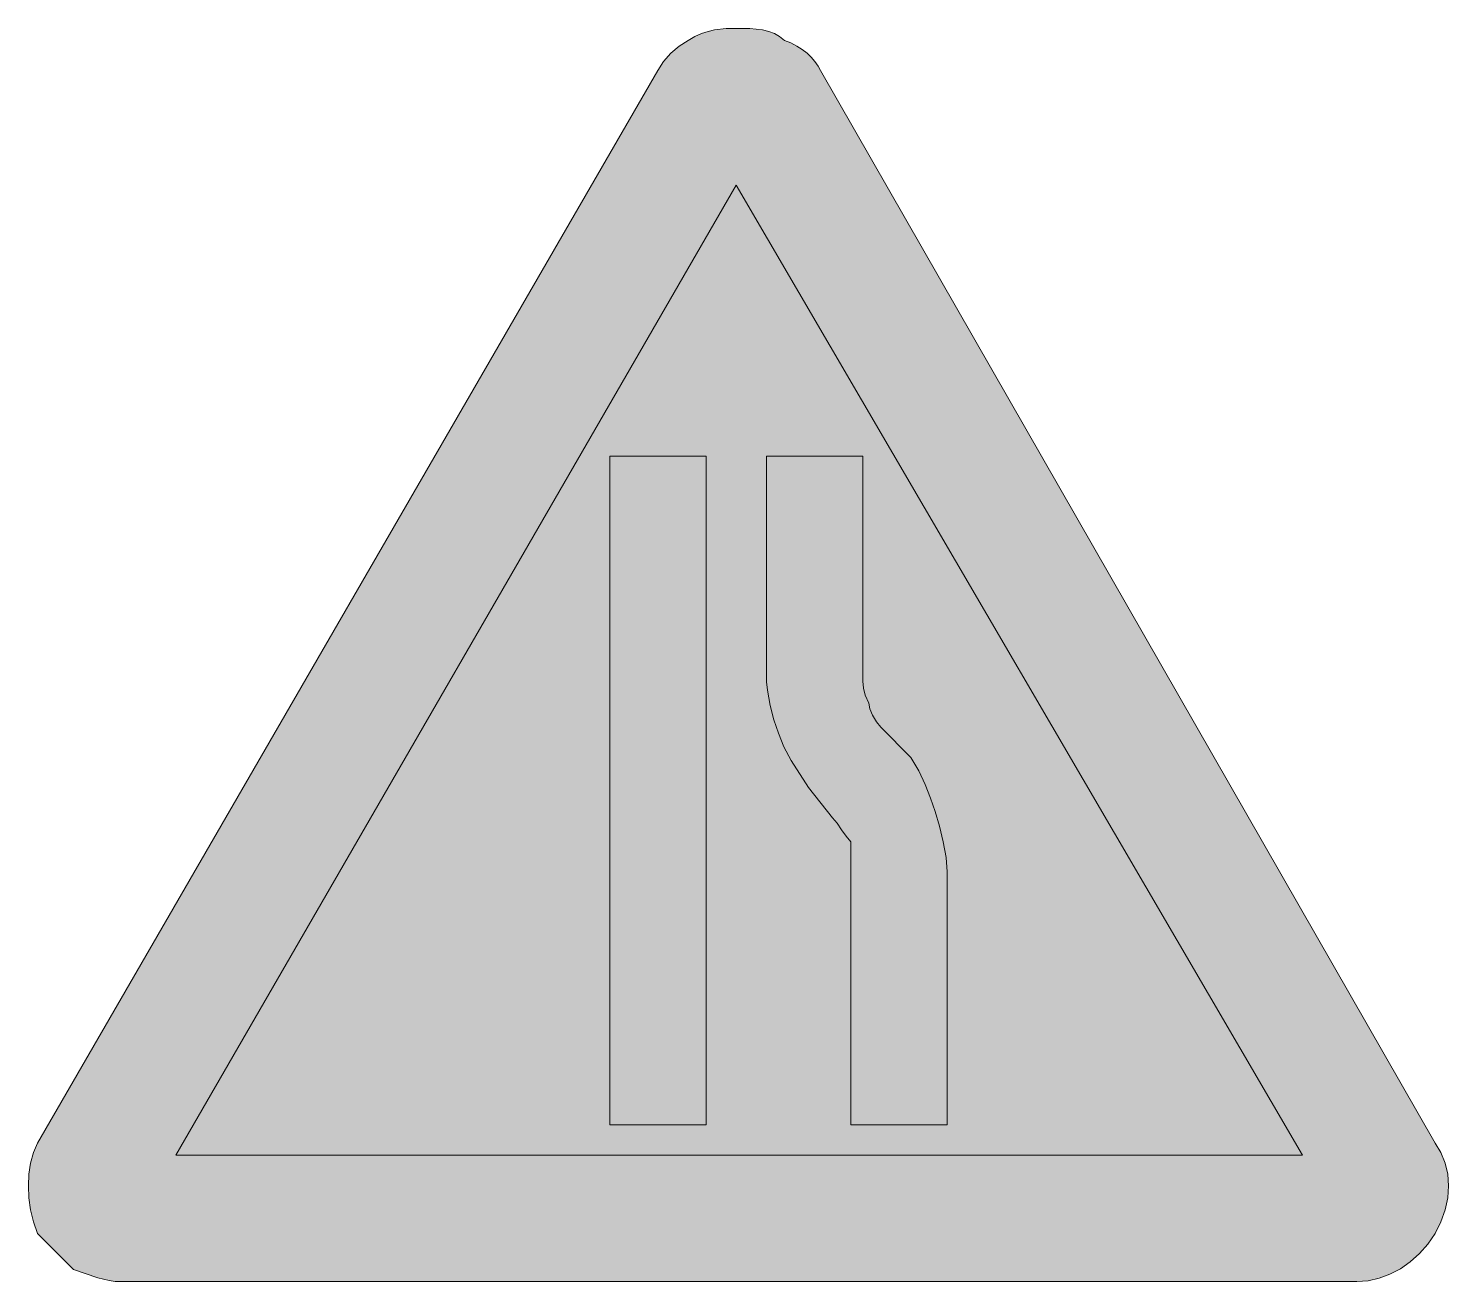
# Model space of a CAD drawing. Header units: metres. Extents: x 143 to 426, y 11 to 260.
import ezdxf

# ---------------------------------------------------------------- set-up
doc = ezdxf.new("R2010")
doc.units = ezdxf.units.M
for name, color, linetype, true_color in [('FILL_BLACK_000000', 7, 'Continuous', 0x000000), ('FILL_RED_FF0000', 7, 'Continuous', 0xff0000), ('FILL_WHITE_FFFFFF', 7, 'Continuous', 0xffffff)]:
    doc.layers.add(name, color=color, linetype=linetype, true_color=true_color)

msp = doc.modelspace()

# ---------------------------------------------------------------- hatches: boundary and pattern name
at = {"layer": 'FILL_BLACK_000000', "true_color": 0x000000}
h = msp.add_hatch(color=7, dxfattribs=at)
h.dxf.hatch_style = 1
h.paths.add_polyline_path([(277.89, 41.76), (258.69, 41.76), (258.69, 174.96), (277.89, 174.96), (277.89, 41.76)])
h = msp.add_hatch(color=7, dxfattribs=at)
h.dxf.hatch_style = 1
h.paths.add_polyline_path([(294.84, 114.36), (293.4, 117.06), (292.29, 119.76), (291.41, 122.48), (290.64, 125.31), (290.1, 128.37), (289.94, 130.01), (289.89, 131.76), (289.89, 174.96), (309.09, 174.96), (309.09, 131.76), (309.11, 130.15), (309.24, 128.76), (309.6, 127.37), (310.29, 125.76), (310.5, 124.67), (311.04, 123.36), (311.81, 122.05), (312.69, 120.96), (318.69, 114.96), (320.28, 112.26), (321.54, 109.56), (322.57, 106.86), (323.49, 104.16), (324.37, 101.27), (325.14, 98.16), (325.68, 95.05), (325.89, 92.16), (325.89, 41.76), (306.69, 41.76), (306.69, 92.16), (306.69, 98.16), (305.79, 99.25), (304.89, 100.56), (303.99, 101.87), (303.09, 102.96), (298.29, 108.96), (294.84, 114.36)])
at = {"layer": 'FILL_RED_FF0000', "true_color": 0xff0000}
h = msp.add_hatch(color=7, dxfattribs=at)
h.dxf.hatch_style = 1
h.paths.add_polyline_path([(424.27, 36.25), (425.12, 34.17), (425.62, 31.94), (425.79, 29.61), (425.62, 27.23), (425.12, 24.83), (424.27, 22.46), (423.09, 20.16), (421.63, 18.02), (419.98, 16.13), (418.15, 14.49), (416.19, 13.11), (414.11, 12.02), (411.95, 11.22), (409.74, 10.73), (407.49, 10.56), (161.49, 10.56), (160.19, 10.61), (158.98, 10.77), (156.69, 11.31), (151.89, 12.96), (144.69, 20.16), (143.9, 22.46), (143.34, 24.83), (143, 27.23), (142.89, 29.61), (143, 31.94), (143.34, 34.17), (143.9, 36.25), (144.69, 38.16), (268.29, 251.76), (269.4, 253.54), (270.84, 255.21), (272.51, 256.65), (274.29, 257.76), (275.64, 258.55), (276.97, 259.15), (278.28, 259.57), (279.54, 259.86), (281.88, 260.12), (283.89, 260.16), (286.57, 260.12), (289.14, 259.86), (290.35, 259.57), (291.48, 259.15), (292.54, 258.55), (293.49, 257.76), (294.78, 257.26), (295.97, 256.65), (297.03, 255.97), (297.99, 255.21), (298.83, 254.4), (299.57, 253.54), (300.18, 252.66), (300.69, 251.76), (423.09, 38.16), (424.27, 36.25)])
at = {"layer": 'FILL_WHITE_FFFFFF', "true_color": 0xffffff}
h = msp.add_hatch(color=7, dxfattribs=at)
h.dxf.hatch_style = 1
h.paths.add_polyline_path([(283.89, 228.96), (396.69, 35.76), (172.29, 35.76), (283.89, 228.96)])

# ---------------------------------------------------------------- linework, layer by layer
at = {"layer": 'FILL_BLACK_000000', "lineweight": 0, "true_color": 0x000000}
for points in [[(277.89, 41.76), (258.69, 41.76), (258.69, 174.96), (277.89, 174.96)], [(294.84, 114.36), (293.4, 117.06), (292.29, 119.76), (291.41, 122.48), (290.64, 125.31), (290.1, 128.37), (289.94, 130.01), (289.89, 131.76), (289.89, 174.96), (309.09, 174.96), (309.09, 131.76), (309.11, 130.15), (309.24, 128.76), (309.6, 127.37), (310.29, 125.76), (310.5, 124.67), (311.04, 123.36), (311.81, 122.05), (312.69, 120.96), (318.69, 114.96), (320.28, 112.26), (321.54, 109.56), (322.57, 106.86), (323.49, 104.16), (324.37, 101.27), (325.14, 98.16), (325.68, 95.05), (325.89, 92.16), (325.89, 41.76), (306.69, 41.76), (306.69, 92.16), (306.69, 98.16), (305.79, 99.25), (304.89, 100.56), (303.99, 101.87), (303.09, 102.96), (298.29, 108.96)]]:
    msp.add_lwpolyline(points, close=True, dxfattribs=at)
at = {"layer": 'FILL_RED_FF0000', "lineweight": 0, "true_color": 0xff0000}
msp.add_lwpolyline([(424.27, 36.25), (425.12, 34.17), (425.62, 31.94), (425.79, 29.61), (425.62, 27.23), (425.12, 24.83), (424.27, 22.46), (423.09, 20.16), (421.63, 18.02), (419.98, 16.13), (418.15, 14.49), (416.19, 13.11), (414.11, 12.02), (411.95, 11.22), (409.74, 10.73), (407.49, 10.56), (161.49, 10.56), (160.19, 10.61), (158.98, 10.77), (156.69, 11.31), (151.89, 12.96), (144.69, 20.16), (143.9, 22.46), (143.34, 24.83), (143, 27.23), (142.89, 29.61), (143, 31.94), (143.34, 34.17), (143.9, 36.25), (144.69, 38.16), (268.29, 251.76), (269.4, 253.54), (270.84, 255.21), (272.51, 256.65), (274.29, 257.76), (275.64, 258.55), (276.97, 259.15), (278.28, 259.57), (279.54, 259.86), (281.88, 260.12), (283.89, 260.16), (286.57, 260.12), (289.14, 259.86), (290.35, 259.57), (291.48, 259.15), (292.54, 258.55), (293.49, 257.76), (294.78, 257.26), (295.97, 256.65), (297.03, 255.97), (297.99, 255.21), (298.83, 254.4), (299.57, 253.54), (300.18, 252.66), (300.69, 251.76), (423.09, 38.16)], close=True, dxfattribs=at)
at = {"layer": 'FILL_WHITE_FFFFFF', "lineweight": 0, "true_color": 0xff0000}
msp.add_lwpolyline([(283.89, 228.96), (396.69, 35.76), (172.29, 35.76)], close=True, dxfattribs=at)

doc.saveas('drawing.dxf')
